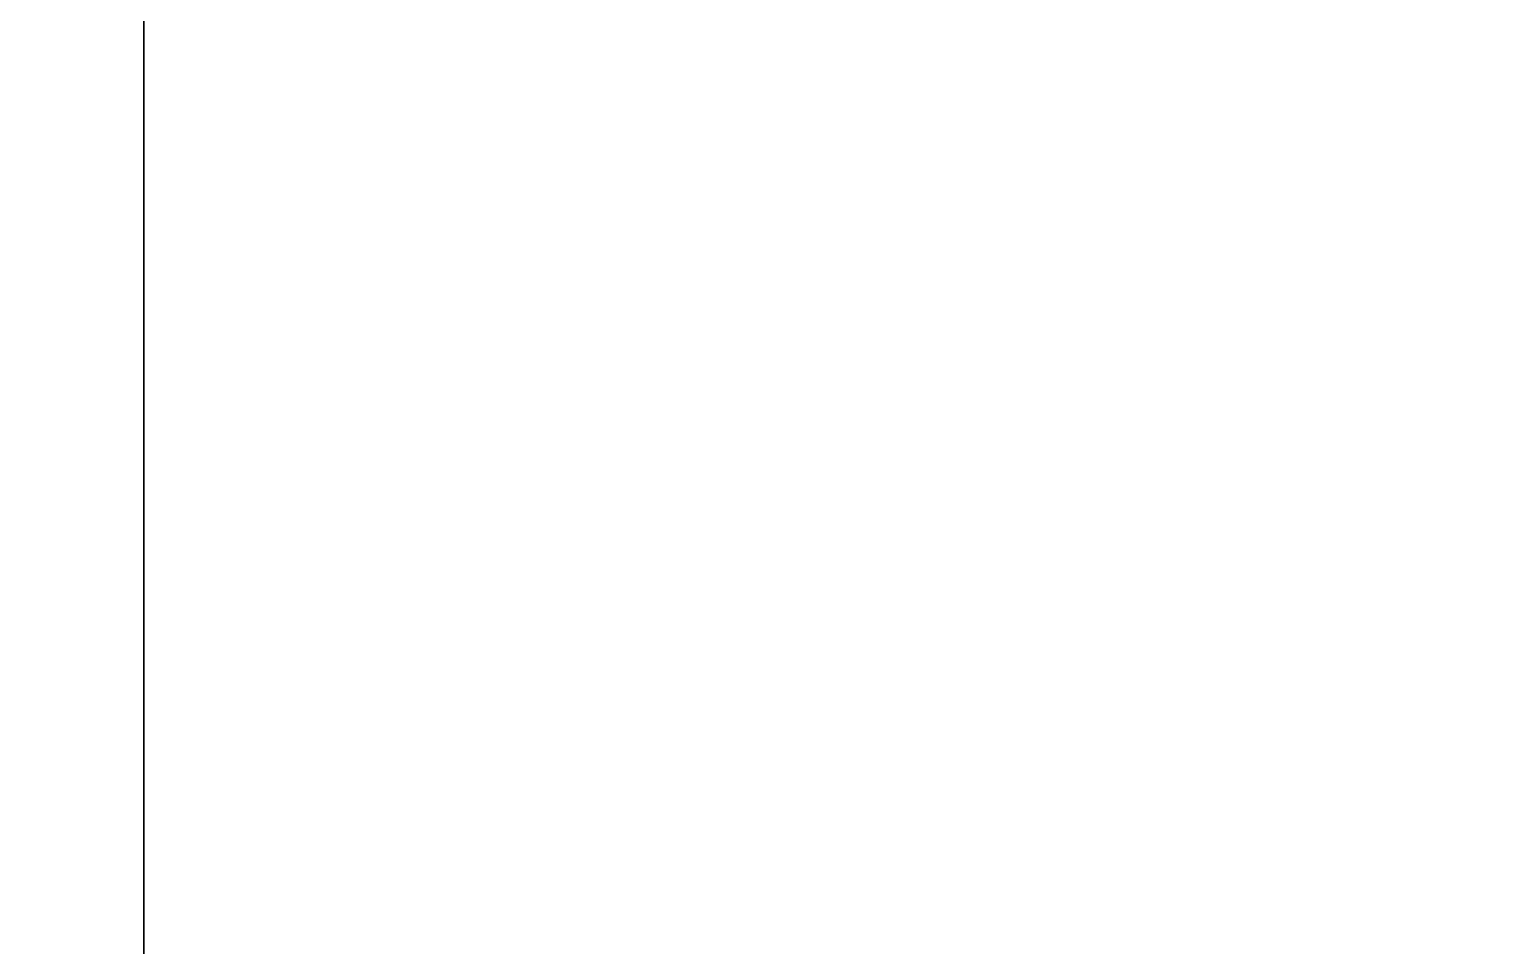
# Model space of a CAD drawing. Header units: millimetres. Extents: x -4391136 to -1798569, y -886572 to -291056.
# Drawn here: x -2395894.57 to -2395881.82, y -394730.46 to -394722.46 of the extents above; entities that cross this region are included whole.
import ezdxf

# ---------------------------------------------------------------- set-up
doc = ezdxf.new("R2010")
doc.units = ezdxf.units.MM
doc.layers.add('000 - CONCRETE_COL_WIPEOUT_', color=250, linetype='Continuous')
doc.layers.add('000 - CONCRETE_EX_BUILDING_MAIN_COLOR_1', color=1, linetype='Continuous')

# ---------------------------------------------------------------- blocks, each defined once
blk = doc.blocks.new('DPA_Drainage Gutter_Landscape PP17_REV B - DPA_Drainage Gutter_Landscape PP17_REV B-V128-ENTRANCE 2 - ENLARGE ELEVATION 3')
at = {"layer": '000 - CONCRETE_EX_BUILDING_MAIN_COLOR_1'}
for p, q in [((-2728663.977, 101095), (-2728663.977, 101140)), ((-2728663.977, 101140), (-2728663.977, 101095))]:
    blk.add_line(p, q, dxfattribs=at)
blk = doc.blocks.new('W-1-PP17-ENT2_REV00_20260527-083622_ELEVATION_3_EX')
at = {"layer": '000 - CONCRETE_EX_BUILDING_MAIN_COLOR_1'}
blk.add_blockref('DPA_Drainage Gutter_Landscape PP17_REV B - DPA_Drainage Gutter_Landscape PP17_REV B-V128-ENTRANCE 2 - ENLARGE ELEVATION 3', (2740142.745, 0), dxfattribs=at)

msp = doc.modelspace()

# ---------------------------------------------------------------- block references
msp.add_blockref('W-1-PP17-ENT2_REV00_20260527-083622_ELEVATION_3_EX', (-2407372.339, -495830.447))

doc.saveas('drawing.dxf')
